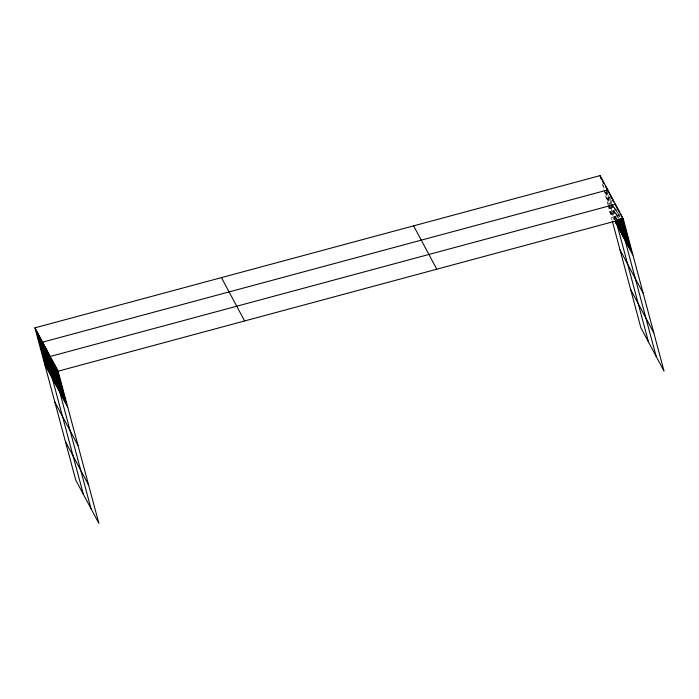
<?xml version="1.0" encoding="UTF-8"?>
<svg xmlns="http://www.w3.org/2000/svg" width="699" height="699" viewBox="0 0 699 699"><rect width="100%" height="100%" fill="white"/><g stroke="black" fill="none" stroke-linecap="round" stroke-linejoin="round"><path stroke-width="0.52" stroke-dasharray="3.5 2.62" d="M609.746 211.57L614.115 219.739L610.262 205.357M619.026 213.579L620.127 217.686M618.449 213.527L619.55 217.634M617.601 212.444L618.973 217.581M616.23 209.377L618.711 218.621M615.417 208.354L618.169 218.63M614.596 207.341L617.628 218.638M613.783 206.327L617.086 218.656M612.691 204.283L616.824 219.687M611.048 200.185L611.878 203.26M612.149 204.291L616.282 219.696M609.685 197.109L611.337 203.278M611.608 204.3L615.74 219.713M608.593 195.065L610.795 203.287M611.066 204.309L615.199 219.722M606.95 190.967L610.524 204.326M610.804 205.349L614.657 219.731M606.409 190.976L609.982 204.335M606.147 192.015L609.449 204.344M609.72 205.375L613.023 217.695M605.605 192.024L608.908 204.353M609.179 205.384L611.931 215.65M603.132 184.851L608.366 204.361M608.637 205.392L610.839 213.614M602.32 183.828L607.824 204.379M608.095 205.401L612.184 220.648"/><path stroke-width="1.05" d="M34.95 327.84L58.104 371.195L98.882 523.385L75.728 480.03L34.95 327.84L600.118 175.615L623.272 218.97L664.05 371.16L640.896 327.805L612.455 221.662M58.104 371.195L623.272 218.97M615.207 221.784L632.901 254.925M620.03 249.927L643.185 293.283M630.62 289.447L653.775 332.803M413.607 225.847L436.77 269.202M221.452 277.608L244.606 320.963M44.587 363.795L67.742 407.15M54.863 402.152L78.017 445.508M65.453 441.672L88.607 485.027M622.145 216.865L631.782 252.82M621.018 214.759L621.568 216.812M622.119 218.866L630.655 250.714M621.551 218.813L629.528 248.608M618.772 210.548L619.323 212.601M620.974 218.761L628.41 246.502M617.645 208.442L618.475 211.517M620.397 218.708L627.283 244.397M616.518 206.336L617.068 208.389M619.83 218.665L626.155 242.291M615.95 206.284L615.4 204.23L50.232 356.455L91.01 508.645M619.524 219.635L656.178 356.42M618.982 219.643L623.936 238.141M613.215 200.141L613.766 202.194M618.44 219.661L622.853 236.096M612.123 198.097L612.944 201.181M617.907 219.669L621.761 234.051M611.031 196.052L611.581 198.105M617.366 219.678L620.668 232.007M609.939 194.007L610.769 197.092M616.824 219.687L619.576 229.962M608.846 191.963L609.397 194.016M616.553 220.727L618.484 227.918M608.305 191.972L607.754 189.918L42.595 342.152L83.373 494.342M616.011 220.735L648.532 342.108M606.662 187.874L607.492 190.958M615.47 220.744L616.3 223.829M605.57 185.829L606.12 187.882M603.386 181.74L603.936 183.802M602.302 179.695L603.123 182.78M601.21 177.66L601.76 179.713M600.118 175.615L600.939 178.691M56.977 369.089L66.615 405.044M55.859 366.984L65.488 402.939M54.732 364.878L64.369 400.833M53.605 362.772L63.242 398.727M52.486 360.667L62.115 396.621M51.359 358.561L60.988 394.516M49.14 354.41L58.777 390.365M48.048 352.366L57.685 388.321M46.955 350.321L56.593 386.276M45.863 348.277L55.501 384.232M44.771 346.232L54.408 382.187M43.679 344.196L53.316 380.142M41.503 340.107L51.132 376.062M40.411 338.063L50.04 374.017M39.319 336.018L48.947 371.973M38.227 333.973L47.855 369.928M37.134 331.929L46.763 367.884M36.042 329.884L45.68 365.839"/></g></svg>
